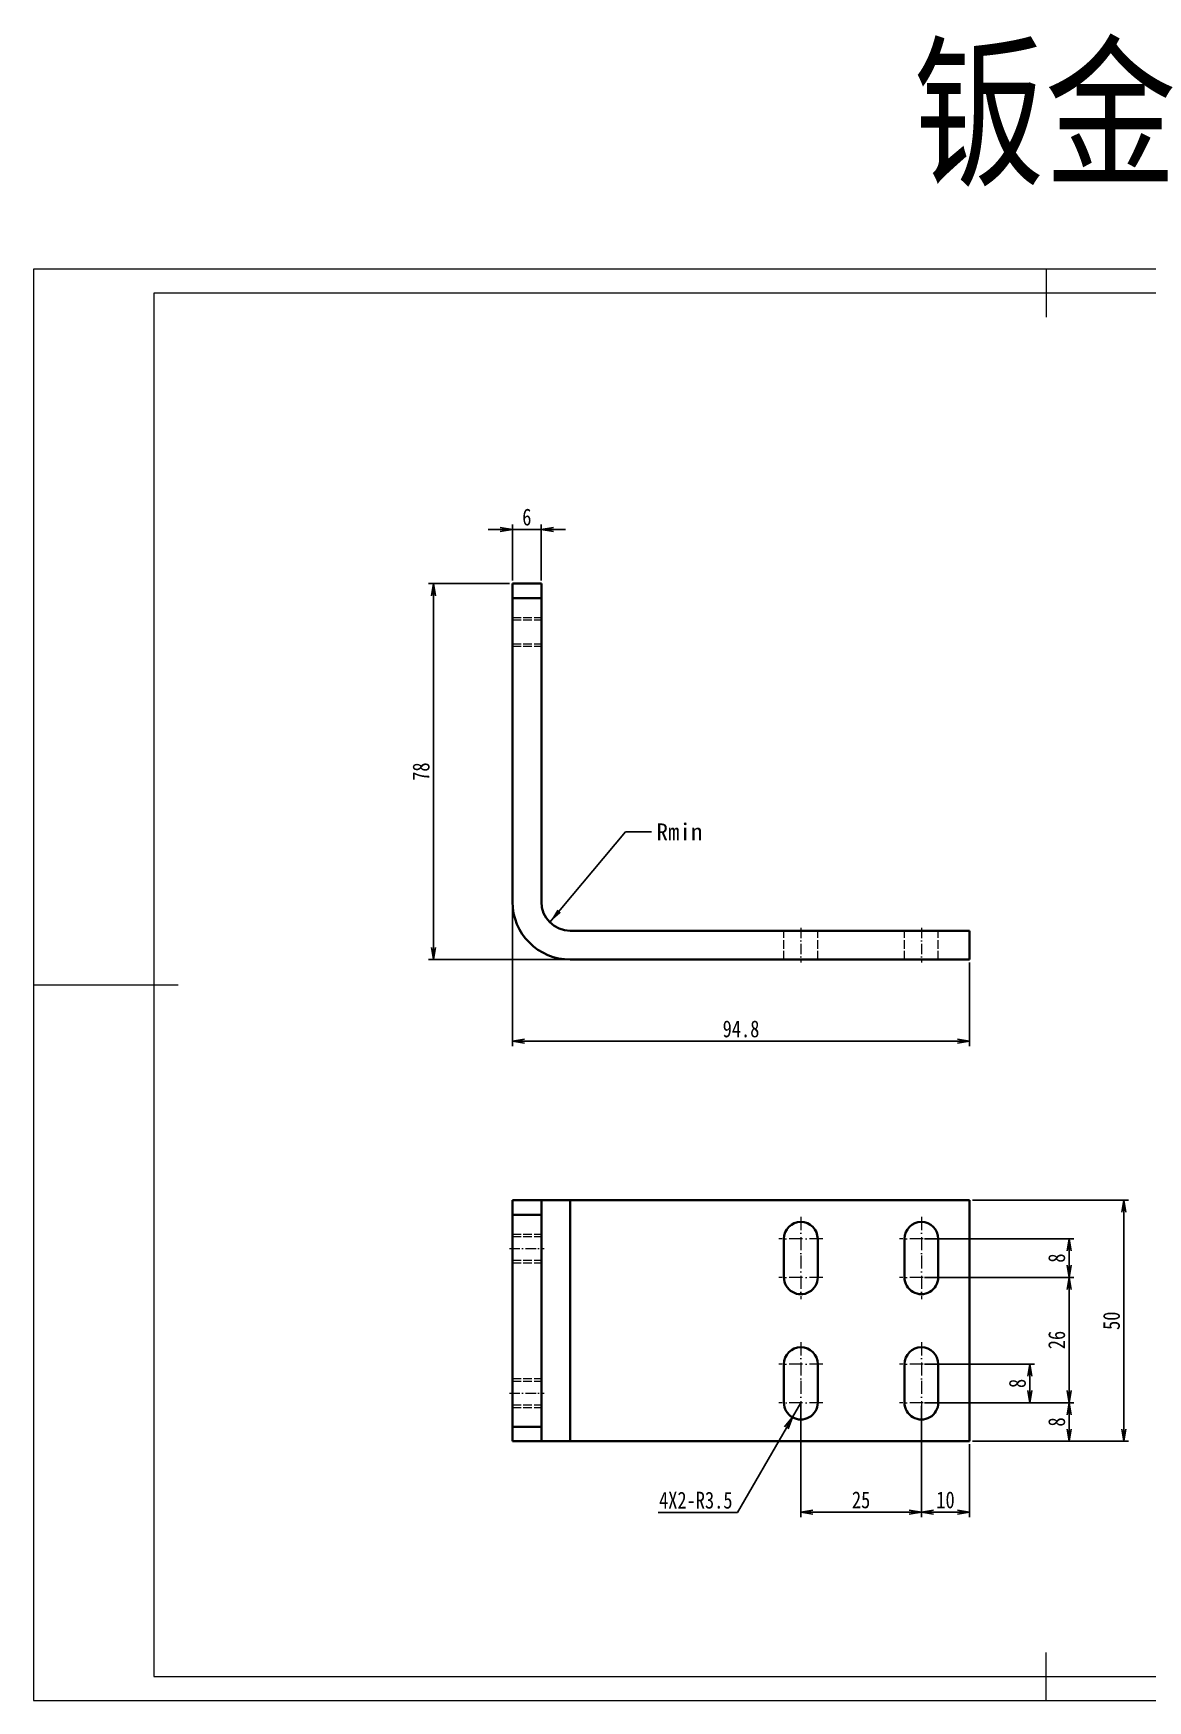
# Model space of a CAD drawing. Header units: millimetres. Extents: x -15766 to 80009, y -9701 to 15159.
# Drawn here: x -13803.9 to -13572.9, y 6746.4 to 7092.3 of the extents above; entities that cross this region are included whole.
import ezdxf

# ---------------------------------------------------------------- set-up
doc = ezdxf.new("R2010")
doc.units = ezdxf.units.MM
for name, pattern in [('AM_ISO08W050x2', [9, 6, -0.75, 1.5, -0.75]), ('DASHDOT', [18.5, 12, -3, 0.5, -3]), ('DASHED', [15, 12, -3]), ('HIDDEN-HOKUTO_1', [2, 1, -1])]:
    doc.linetypes.add(name, pattern=pattern)
doc.layers.get('DEFPOINTS').update_dxf_attribs({"lineweight": 18})
for name, color, linetype, lineweight in [('AM_HID', 1, 'HIDDEN-HOKUTO_1', 18), ('AM_VIS', 7, 'Continuous', 18), ('CDRAFT0', 7, 'Continuous', 18), ('CENTER', 2, 'AM_ISO08W050x2', 15), ('DIM', 253, 'Continuous', 20), ('title_frame', 7, 'Continuous', 18), ('word_dim', 9, 'Continuous', 18), ('粗实线层_1', 7, 'Continuous', 15)]:
    doc.layers.add(name, color=color, linetype=linetype, lineweight=lineweight)
doc.styles.add('DIM', font='', dxfattribs={"width": 0.8})
doc.styles.get('DIM').set_extended_font_data('NSimSun')
doc.dimstyles.new('1-1', dxfattribs={"dimtxt": 3.5, "dimasz": 3, "dimexe": 1, "dimexo": 0, "dimgap": 1, "dimtad": 1, "dimdsep": 46, "dimtxsty": 'DIM', "dimblk": '_CAXARROW', "dimcen": 0, "dimdle": 6, "dimclrd": 256, "dimclre": 256, "dimclrt": 3, "dimazin": 2, "dimtfac": 0.707107, "dimtmove": 0, "dimatfit": 3, "dimfxl": 0, "dimfrac": 2, "dimtolj": 1, "dimarcsym": 0})
doc.dimstyles.new('1-1$0', dxfattribs={"dimtxt": 3.5, "dimasz": 2.5, "dimexe": 1, "dimexo": 0.625, "dimgap": 0.8, "dimtad": 1, "dimdsep": 46, "dimtxsty": 'DIM', "dimblk": 'OPEN', "dimcen": 0, "dimdle": 5, "dimclrd": 256, "dimclre": 256, "dimclrt": 3, "dimazin": 3, "dimtfac": 0.5, "dimtmove": 0, "dimatfit": 3, "dimldrblk": 'OPEN', "dimfxl": 0, "dimtolj": 1, "dimarcsym": 0})
doc.dimstyles.new('1-1$4', dxfattribs={"dimtxt": 3.5, "dimasz": 2.5, "dimexe": 1, "dimexo": 0.625, "dimgap": 0.8, "dimtad": 1, "dimtih": 1, "dimtoh": 1, "dimzin": 12, "dimdsep": 46, "dimtxsty": 'DIM', "dimblk": 'OPEN', "dimcen": 0, "dimdle": 5, "dimclrd": 256, "dimclre": 256, "dimclrt": 3, "dimazin": 3, "dimtfac": 0.5, "dimtmove": 0, "dimatfit": 3, "dimldrblk": 'OPEN', "dimfxl": 0, "dimtolj": 1, "dimarcsym": 0})

# ---------------------------------------------------------------- blocks, each defined once
blk = doc.blocks.new('*X1242')
at = {"layer": 'CDRAFT0'}
for p, q in [((420, 297), (0, 297)), ((0, 297), (0, 0)), ((420, 0), (420, 297)), ((0, 0), (420, 0))]:
    blk.add_line(p, q, dxfattribs=at)
at = {"layer": '粗实线层_1'}
for p, q in [((210, 297), (210, 287)), ((415, 292), (25, 292)), ((25, 292), (25, 5)), ((415, 5), (415, 292)), ((0, 148.5), (30, 148.5)), ((420, 148.5), (410, 148.5)), ((210, 0), (210, 10)), ((25, 5), (415, 5))]:
    blk.add_line(p, q, dxfattribs=at)
blk = doc.blocks.new('_OPEN')
at = {"color": 0, "linetype": 'ByBlock', "lineweight": -2}
for p, q in [((-1, 0.166667), (0, 0)), ((-1, -0.166667), (0, 0)), ((0, 0), (-1, 0))]:
    blk.add_line(p, q, dxfattribs=at)
blk = doc.blocks.new('*D1361')
at = {"layer": 'DEFPOINTS', "color": 0, "transparency": 16777216}
for p in [(-13704.59, 6989.34), (-13704.59, 6978.09), (-13698.59, 6978.09)]:
    blk.add_point(p, dxfattribs=at)
at = {"layer": 'word_dim', "linetype": 'Continuous', "lineweight": -2, "transparency": 16777216}
for p, q in [((-13707.09, 6989.34), (-13709.59, 6989.34)), ((-13704.59, 6978.72), (-13704.59, 6990.34)), ((-13698.59, 6989.34), (-13704.59, 6989.34)), ((-13698.59, 6978.72), (-13698.59, 6990.34)), ((-13696.09, 6989.34), (-13693.59, 6989.34))]:
    blk.add_line(p, q, dxfattribs=at)
at = {"layer": 'word_dim', "lineweight": -2, "transparency": 16777216, "xscale": 2.5, "yscale": 2.5, "zscale": 2.5}
blk.add_blockref('_OPEN', (-13704.59, 6989.34), dxfattribs=at)
at = {"layer": 'word_dim', "lineweight": -2, "transparency": 16777216, "xscale": 2.5, "yscale": 2.5, "zscale": 2.5, "rotation": 180}
blk.add_blockref('_OPEN', (-13698.59, 6989.34), dxfattribs=at)
at = {"layer": 'word_dim', "color": 3, "transparency": 16777216, "insert": (-13701.59, 6991.89), "char_height": 3.5, "attachment_point": 5, "style": 'DIM'}
blk.add_mtext('\\A1;6', dxfattribs=at)
blk = doc.blocks.new('*D1362')
at = {"layer": 'DEFPOINTS', "color": 0, "transparency": 16777216}
for p in [(-13704.59, 6978.09), (-13720.96, 6900.09), (-13692.58, 6900.09)]:
    blk.add_point(p, dxfattribs=at)
at = {"layer": 'word_dim', "linetype": 'Continuous', "lineweight": -2, "transparency": 16777216}
for p, q in [((-13705.21, 6978.09), (-13721.96, 6978.09)), ((-13720.96, 6975.59), (-13720.96, 6902.59)), ((-13693.2, 6900.09), (-13721.96, 6900.09))]:
    blk.add_line(p, q, dxfattribs=at)
at = {"layer": 'word_dim', "lineweight": -2, "transparency": 16777216, "xscale": 2.5, "yscale": 2.5, "zscale": 2.5}
for p, rotation in [((-13720.96, 6978.09), 90), ((-13720.96, 6900.09), 270)]:
    blk.add_blockref('_OPEN', p, dxfattribs=dict(at, rotation=rotation))
at = {"layer": 'word_dim', "color": 3, "transparency": 16777216, "insert": (-13723.51, 6939.09), "char_height": 3.5, "attachment_point": 5, "rotation": 90, "style": 'DIM'}
blk.add_mtext('\\A1;78', dxfattribs=at)
blk = doc.blocks.new('*D1363')
at = {"layer": 'DEFPOINTS', "color": 0, "transparency": 16777216}
for p in [(-13704.57, 6911.72), (-13609.78, 6900.09), (-13609.78, 6883.15)]:
    blk.add_point(p, dxfattribs=at)
at = {"layer": 'word_dim', "linetype": 'Continuous', "lineweight": -2, "transparency": 16777216}
for p, q in [((-13704.57, 6911.1), (-13704.57, 6882.15)), ((-13609.78, 6899.47), (-13609.78, 6882.15)), ((-13702.07, 6883.15), (-13612.28, 6883.15))]:
    blk.add_line(p, q, dxfattribs=at)
at = {"layer": 'word_dim', "lineweight": -2, "transparency": 16777216, "xscale": 2.5, "yscale": 2.5, "zscale": 2.5, "rotation": 180}
blk.add_blockref('_OPEN', (-13704.57, 6883.15), dxfattribs=at)
at = {"layer": 'word_dim', "lineweight": -2, "transparency": 16777216, "xscale": 2.5, "yscale": 2.5, "zscale": 2.5}
blk.add_blockref('_OPEN', (-13609.78, 6883.15), dxfattribs=at)
at = {"layer": 'word_dim', "color": 3, "transparency": 16777216, "insert": (-13657.18, 6885.7), "char_height": 3.5, "attachment_point": 5, "style": 'DIM'}
blk.add_mtext('\\A1;94.8', dxfattribs=at)
blk = doc.blocks.new('_CAXARROW')
blk.add_hatch(color=0).paths.add_polyline_path([(0, 0), (-1, 0.125), (-1, -0.125)], flags=0)
blk = doc.blocks.new('*D1364')
at = {"layer": 'DEFPOINTS', "color": 0, "transparency": 16777216}
for p in [(-13619.78, 6808.17), (-13609.78, 6800.17), (-13589.16, 6800.17)]:
    blk.add_point(p, dxfattribs=at)
at = {"layer": 'word_dim', "linetype": 'Continuous', "lineweight": -2, "transparency": 16777216}
for p, q in [((-13619.16, 6808.17), (-13588.16, 6808.17)), ((-13589.16, 6805.67), (-13589.16, 6802.67)), ((-13609.15, 6800.17), (-13588.16, 6800.17))]:
    blk.add_line(p, q, dxfattribs=at)
at = {"layer": 'word_dim', "lineweight": -2, "transparency": 16777216, "xscale": 2.5, "yscale": 2.5, "zscale": 2.5}
for p, rotation in [((-13589.16, 6808.17), 90), ((-13589.16, 6800.17), 270)]:
    blk.add_blockref('_OPEN', p, dxfattribs=dict(at, rotation=rotation))
at = {"layer": 'word_dim', "color": 3, "transparency": 16777216, "insert": (-13591.71, 6804.17), "char_height": 3.5, "attachment_point": 5, "rotation": 90, "style": 'DIM'}
blk.add_mtext('\\A1;8', dxfattribs=at)
blk = doc.blocks.new('*D1365')
at = {"layer": 'DEFPOINTS', "color": 0, "transparency": 16777216}
for p in [(-13619.78, 6816.17), (-13597.31, 6816.17), (-13619.16, 6808.17)]:
    blk.add_point(p, dxfattribs=at)
at = {"layer": 'word_dim', "linetype": 'Continuous', "lineweight": -2, "transparency": 16777216}
for p, q in [((-13619.16, 6816.17), (-13596.31, 6816.17)), ((-13597.31, 6810.67), (-13597.31, 6813.67)), ((-13618.53, 6808.17), (-13596.31, 6808.17))]:
    blk.add_line(p, q, dxfattribs=at)
at = {"layer": 'word_dim', "lineweight": -2, "transparency": 16777216, "xscale": 2.5, "yscale": 2.5, "zscale": 2.5}
for p, rotation in [((-13597.31, 6816.17), 90), ((-13597.31, 6808.17), 270)]:
    blk.add_blockref('_OPEN', p, dxfattribs=dict(at, rotation=rotation))
at = {"layer": 'word_dim', "color": 3, "transparency": 16777216, "insert": (-13599.86, 6812.17), "char_height": 3.5, "attachment_point": 5, "rotation": 90, "style": 'DIM'}
blk.add_mtext('\\A1;8', dxfattribs=at)
blk = doc.blocks.new('*D1366')
at = {"layer": 'DEFPOINTS', "color": 0, "transparency": 16777216}
for p in [(-13619.78, 6834.17), (-13589.16, 6834.17), (-13619.78, 6808.17)]:
    blk.add_point(p, dxfattribs=at)
at = {"layer": 'word_dim', "linetype": 'Continuous', "lineweight": -2, "transparency": 16777216}
for p, q in [((-13619.16, 6834.17), (-13588.16, 6834.17)), ((-13589.16, 6810.67), (-13589.16, 6831.67)), ((-13619.16, 6808.17), (-13588.16, 6808.17))]:
    blk.add_line(p, q, dxfattribs=at)
at = {"layer": 'word_dim', "lineweight": -2, "transparency": 16777216, "xscale": 2.5, "yscale": 2.5, "zscale": 2.5}
for p, rotation in [((-13589.16, 6834.17), 90), ((-13589.16, 6808.17), 270)]:
    blk.add_blockref('_OPEN', p, dxfattribs=dict(at, rotation=rotation))
at = {"layer": 'word_dim', "color": 3, "transparency": 16777216, "insert": (-13591.71, 6821.17), "char_height": 3.5, "attachment_point": 5, "rotation": 90, "style": 'DIM'}
blk.add_mtext('\\A1;26', dxfattribs=at)
blk = doc.blocks.new('*D1367')
at = {"layer": 'DEFPOINTS', "color": 0, "transparency": 16777216}
for p in [(-13619.78, 6842.17), (-13589.16, 6842.17), (-13619.78, 6834.17)]:
    blk.add_point(p, dxfattribs=at)
at = {"layer": 'word_dim', "linetype": 'Continuous', "lineweight": -2, "transparency": 16777216}
for p, q in [((-13619.16, 6842.17), (-13588.16, 6842.17)), ((-13589.16, 6836.67), (-13589.16, 6839.67)), ((-13619.16, 6834.17), (-13588.16, 6834.17))]:
    blk.add_line(p, q, dxfattribs=at)
at = {"layer": 'word_dim', "lineweight": -2, "transparency": 16777216, "xscale": 2.5, "yscale": 2.5, "zscale": 2.5}
for p, rotation in [((-13589.16, 6842.17), 90), ((-13589.16, 6834.17), 270)]:
    blk.add_blockref('_OPEN', p, dxfattribs=dict(at, rotation=rotation))
at = {"layer": 'word_dim', "color": 3, "transparency": 16777216, "insert": (-13591.71, 6838.17), "char_height": 3.5, "attachment_point": 5, "rotation": 90, "style": 'DIM'}
blk.add_mtext('\\A1;8', dxfattribs=at)
blk = doc.blocks.new('*D1368')
at = {"layer": 'DEFPOINTS', "color": 0, "transparency": 16777216}
for p in [(-13609.79, 6850.17), (-13577.8, 6850.17), (-13609.78, 6800.17)]:
    blk.add_point(p, dxfattribs=at)
at = {"layer": 'word_dim', "linetype": 'Continuous', "lineweight": -2, "transparency": 16777216}
for p, q in [((-13609.16, 6850.17), (-13576.8, 6850.17)), ((-13577.8, 6802.67), (-13577.8, 6847.67)), ((-13609.15, 6800.17), (-13576.8, 6800.17))]:
    blk.add_line(p, q, dxfattribs=at)
at = {"layer": 'word_dim', "lineweight": -2, "transparency": 16777216, "xscale": 2.5, "yscale": 2.5, "zscale": 2.5}
for p, rotation in [((-13577.8, 6850.17), 90), ((-13577.8, 6800.17), 270)]:
    blk.add_blockref('_OPEN', p, dxfattribs=dict(at, rotation=rotation))
at = {"layer": 'word_dim', "color": 3, "transparency": 16777216, "insert": (-13580.35, 6825.17), "char_height": 3.5, "attachment_point": 5, "rotation": 90, "style": 'DIM'}
blk.add_mtext('\\A1;50', dxfattribs=at)
blk = doc.blocks.new('*D1369')
at = {"layer": 'DEFPOINTS', "color": 0, "transparency": 16777216}
for p in [(-13619.78, 6808.17), (-13609.78, 6800.17), (-13609.78, 6785.44)]:
    blk.add_point(p, dxfattribs=at)
at = {"layer": 'word_dim', "linetype": 'Continuous', "lineweight": -2, "transparency": 16777216}
for p, q in [((-13619.78, 6807.55), (-13619.78, 6784.44)), ((-13609.78, 6799.55), (-13609.78, 6784.44)), ((-13617.28, 6785.44), (-13612.28, 6785.44))]:
    blk.add_line(p, q, dxfattribs=at)
at = {"layer": 'word_dim', "lineweight": -2, "transparency": 16777216, "xscale": 2.5, "yscale": 2.5, "zscale": 2.5, "rotation": 180}
blk.add_blockref('_OPEN', (-13619.78, 6785.44), dxfattribs=at)
at = {"layer": 'word_dim', "lineweight": -2, "transparency": 16777216, "xscale": 2.5, "yscale": 2.5, "zscale": 2.5}
blk.add_blockref('_OPEN', (-13609.78, 6785.44), dxfattribs=at)
at = {"layer": 'word_dim', "color": 3, "transparency": 16777216, "insert": (-13614.78, 6787.99), "char_height": 3.5, "attachment_point": 5, "style": 'DIM'}
blk.add_mtext('\\A1;10', dxfattribs=at)
blk = doc.blocks.new('*D1370')
at = {"layer": 'DEFPOINTS', "color": 0, "transparency": 16777216}
for p in [(-13644.78, 6808.17), (-13619.78, 6808.17), (-13644.78, 6785.44)]:
    blk.add_point(p, dxfattribs=at)
at = {"layer": 'word_dim', "linetype": 'Continuous', "lineweight": -2, "transparency": 16777216}
for p, q in [((-13644.78, 6807.54), (-13644.78, 6784.44)), ((-13619.78, 6807.55), (-13619.78, 6784.44)), ((-13622.28, 6785.44), (-13642.28, 6785.44))]:
    blk.add_line(p, q, dxfattribs=at)
at = {"layer": 'word_dim', "lineweight": -2, "transparency": 16777216, "xscale": 2.5, "yscale": 2.5, "zscale": 2.5, "rotation": 180}
blk.add_blockref('_OPEN', (-13644.78, 6785.44), dxfattribs=at)
at = {"layer": 'word_dim', "lineweight": -2, "transparency": 16777216, "xscale": 2.5, "yscale": 2.5, "zscale": 2.5}
blk.add_blockref('_OPEN', (-13619.78, 6785.44), dxfattribs=at)
at = {"layer": 'word_dim', "color": 3, "transparency": 16777216, "insert": (-13632.28, 6787.99), "char_height": 3.5, "attachment_point": 5, "style": 'DIM'}
blk.add_mtext('\\A1;25', dxfattribs=at)
blk = doc.blocks.new('*D1371')
at = {"layer": 'DEFPOINTS', "color": 0, "transparency": 16777216}
for p in [(-13644.78, 6808.17), (-13646.53, 6805.14)]:
    blk.add_point(p, dxfattribs=at)
at = {"layer": 'word_dim', "linetype": 'Continuous', "lineweight": -2, "transparency": 16777216}
for p, q in [((-13644.78, 6808.17), (-13646.53, 6805.14)), ((-13657.94, 6785.37), (-13647.78, 6802.97)), ((-13674.33, 6785.37), (-13657.94, 6785.37))]:
    blk.add_line(p, q, dxfattribs=at)
at = {"layer": 'word_dim', "lineweight": -2, "transparency": 16777216, "xscale": 2.5, "yscale": 2.5, "zscale": 2.5, "rotation": 60.00414172668843}
blk.add_blockref('_OPEN', (-13646.53, 6805.14), dxfattribs=at)
at = {"layer": 'word_dim', "color": 3, "transparency": 16777216, "insert": (-13666.56, 6787.92), "char_height": 3.5, "attachment_point": 5, "style": 'DIM'}
blk.add_mtext('\\A1;4X2-R3.5', dxfattribs=at)

msp = doc.modelspace()

# ---------------------------------------------------------------- linework, layer by layer
at = {"layer": 'AM_HID', "color": 1, "linetype": 'DASHED', "lineweight": 13, "ltscale": 0.075}
msp.add_line((-13698.58536, 6978.09303), (-13698.5856, 6975.09303), dxfattribs=at)
at = {"layer": 'AM_HID', "color": 1, "linetype": 'DASHED', "lineweight": 13, "ltscale": 0.15}
for p, q in [((-13704.5856, 6975.09303), (-13698.5856, 6975.09303)), ((-13704.58462, 6971.09303), (-13698.58462, 6971.09303)), ((-13704.58462, 6970.55153), (-13698.58462, 6970.55153)), ((-13704.58096, 6971.09315), (-13698.58096, 6971.09315)), ((-13704.58096, 6970.55165), (-13698.58096, 6970.55165)), ((-13704.58462, 6965.63453), (-13698.58462, 6965.63453)), ((-13704.58462, 6965.09303), (-13698.58462, 6965.09303)), ((-13704.58096, 6965.63466), (-13698.58096, 6965.63466)), ((-13704.58096, 6965.09315), (-13698.58096, 6965.09315)), ((-13648.28482, 6900.09303), (-13648.28482, 6906.09303)), ((-13648.28384, 6900.09303), (-13648.28384, 6906.09303)), ((-13648.28164, 6900.09315), (-13648.28164, 6906.09315)), ((-13648.28067, 6900.09315), (-13648.28067, 6906.09315)), ((-13641.28482, 6900.09303), (-13641.28482, 6906.09303)), ((-13641.28384, 6900.09303), (-13641.28384, 6906.09303)), ((-13641.28164, 6900.09315), (-13641.28164, 6906.09315)), ((-13641.28067, 6900.09315), (-13641.28067, 6906.09315)), ((-13623.28482, 6900.09303), (-13623.28482, 6906.09303)), ((-13623.28384, 6900.09303), (-13623.28384, 6906.09303)), ((-13623.28164, 6900.09315), (-13623.28164, 6906.09315)), ((-13623.28067, 6900.09315), (-13623.28067, 6906.09315)), ((-13616.28482, 6900.09303), (-13616.28482, 6906.09303)), ((-13616.28384, 6900.09303), (-13616.28384, 6906.09303)), ((-13616.28164, 6900.09315), (-13616.28164, 6906.09315)), ((-13616.28067, 6900.09315), (-13616.28067, 6906.09315)), ((-13609.7858, 6906.09303), (-13609.7858, 6900.09303)), ((-13704.58487, 6843.16249), (-13698.58487, 6843.16322)), ((-13704.58487, 6842.62098), (-13698.58487, 6842.62172)), ((-13704.58414, 6837.70399), (-13698.58414, 6837.70472)), ((-13704.58414, 6837.16249), (-13698.58414, 6837.16322)), ((-13704.58121, 6813.16249), (-13698.58121, 6813.16322)), ((-13704.58121, 6812.62098), (-13698.58121, 6812.62172)), ((-13704.58072, 6807.70399), (-13698.58072, 6807.70472)), ((-13704.58047, 6807.16249), (-13698.58047, 6807.16322))]:
    msp.add_line(p, q, dxfattribs=at)
at = {"layer": 'AM_HID', "color": 1, "linetype": 'DASHED', "lineweight": 13}
for p, q in [((-13698.5856, 6912.09303), (-13698.5856, 6975.09303)), ((-13692.5856, 6850.16371), (-13692.57974, 6800.16371))]:
    msp.add_line(p, q, dxfattribs=at)
at = {"layer": 'AM_HID', "color": 1, "linetype": 'DASHED', "lineweight": 13, "ltscale": 0.000146611}
msp.add_line((-13698.5856, 6912.09303), (-13698.57974, 6912.09327), dxfattribs=at)
at = {"layer": 'AM_HID', "color": 1, "linetype": 'DASHED', "lineweight": 13}
for centre, start_param, end_param in [((-13698.58462, 6968.09303), 3.141563567, 4.21238898), ((-13698.58462, 6968.09303), 6.282149795, 9.424748874), ((-13698.58096, 6968.09315), 3.141563567, 4.21238898), ((-13698.58096, 6968.09315), 6.283156221, 9.424748874), ((-13698.58462, 6968.09303), 4.21238898, 6.282149795), ((-13698.58096, 6968.09315), 4.21238898, 6.283156221)]:
    msp.add_ellipse(centre, major_axis=(0, -2.4585), ratio=0.000119842, start_param=start_param, end_param=end_param, dxfattribs=at)
at = {"layer": 'AM_VIS', "color": 7, "lineweight": 35, "ltscale": 0.075}
for p, q in [((-13704.58536, 6978.09303), (-13704.5856, 6975.09303)), ((-13704.58536, 6847.16249), (-13704.5856, 6850.16249)), ((-13698.58536, 6847.16322), (-13698.5856, 6850.16322)), ((-13704.57974, 6800.16249), (-13704.57998, 6803.16249)), ((-13698.57974, 6800.16322), (-13698.57998, 6803.16322))]:
    msp.add_line(p, q, dxfattribs=at)
at = {"layer": 'AM_VIS', "color": 7, "lineweight": 35, "ltscale": 0.000134312}
msp.add_line((-13704.58536, 6978.09303), (-13704.57998, 6978.09315), dxfattribs=at)
at = {"layer": 'AM_VIS', "color": 7, "lineweight": 35, "ltscale": 0.15}
for p, q in [((-13704.57998, 6978.09315), (-13698.57998, 6978.09315)), ((-13704.57974, 6975.09327), (-13698.57974, 6975.09327)), ((-13609.77969, 6906.09327), (-13609.77969, 6900.09327)), ((-13704.5856, 6850.16249), (-13698.5856, 6850.16322)), ((-13692.5856, 6850.16371), (-13698.5856, 6850.16298)), ((-13704.58536, 6847.16249), (-13698.58536, 6847.16322)), ((-13704.57998, 6803.16249), (-13698.57998, 6803.16322)), ((-13704.57974, 6800.16249), (-13698.57974, 6800.16322)), ((-13692.57974, 6800.16371), (-13698.57974, 6800.16298))]:
    msp.add_line(p, q, dxfattribs=at)
at = {"layer": 'AM_VIS', "color": 7, "lineweight": 35, "ltscale": 0.074997}
for p, q in [((-13704.57974, 6975.09327), (-13704.57998, 6978.09315)), ((-13698.57974, 6975.09327), (-13698.57998, 6978.09315))]:
    msp.add_line(p, q, dxfattribs=at)
at = {"layer": 'AM_VIS', "color": 7, "lineweight": 35}
for p, q in [((-13704.5856, 6912.09303), (-13704.5856, 6975.09303)), ((-13704.57974, 6912.09327), (-13704.57974, 6975.09327)), ((-13698.57974, 6912.09327), (-13698.57974, 6975.09327)), ((-13609.77969, 6906.09327), (-13692.57974, 6906.09327)), ((-13609.77969, 6900.09327), (-13692.57974, 6900.09327)), ((-13609.7858, 6850.1736), (-13692.5856, 6850.16371)), ((-13692.5856, 6850.16371), (-13692.57974, 6800.16371)), ((-13609.7858, 6850.1736), (-13609.77969, 6800.1736)), ((-13704.58536, 6847.16249), (-13704.57998, 6803.16249)), ((-13698.58536, 6847.16322), (-13698.57998, 6803.16322)), ((-13609.77969, 6800.1736), (-13692.57974, 6800.16371))]:
    msp.add_line(p, q, dxfattribs=at)
at = {"layer": 'AM_VIS', "color": 7, "lineweight": 35, "ltscale": 0.000146611}
msp.add_line((-13704.5856, 6912.09303), (-13704.57974, 6912.09327), dxfattribs=at)
at = {"layer": 'AM_VIS', "color": 7, "lineweight": 35, "ltscale": 0.2}
for p, q in [((-13648.28482, 6842.16896), (-13648.28384, 6834.16896)), ((-13641.28384, 6834.16981), (-13641.28482, 6842.16981)), ((-13623.28482, 6842.17201), (-13623.28384, 6834.17201)), ((-13616.28384, 6834.17286), (-13616.28482, 6842.17286)), ((-13648.28164, 6816.16896), (-13648.28067, 6808.16896)), ((-13641.28067, 6808.16981), (-13641.28164, 6816.16981)), ((-13623.28164, 6816.17201), (-13623.28067, 6808.17201)), ((-13616.28067, 6808.17286), (-13616.28164, 6816.17286))]:
    msp.add_line(p, q, dxfattribs=at)
at = {"layer": 'AM_VIS', "color": 7, "lineweight": 35}
for centre, start, end in [((-13644.78482, 6842.16945), 0.0068664, 180.0068662), ((-13619.78482, 6842.17238), 0.0068664, 180.0068662), ((-13644.78384, 6834.16945), 180.0068662, 0.0068664), ((-13619.78384, 6834.17238), 180.0068662, 0.0068664), ((-13644.78164, 6816.16945), 0.0068664, 180.0068662), ((-13619.78164, 6816.17238), 0.0068664, 180.0068662), ((-13644.78067, 6808.16945), 180.0068662, 0.0068664), ((-13619.78067, 6808.17238), 180.0068662, 0.0068664)]:
    msp.add_arc(centre, 3.5, start, end, dxfattribs=at)
for centre, major_axis, ratio, start_param, end_param in [((-13704.58462, 6968.09303), (0, -2.4585), 0.000119842, 3.141563567, 4.21238898), ((-13704.58462, 6968.09303), (0, -2.4585), 0.000119842, 6.283156221, 9.424748874), ((-13704.58096, 6968.09315), (0, -2.4585), 0.000119842, 3.141563567, 4.21238898), ((-13704.58096, 6968.09315), (0, -2.4585), 0.000119842, 6.283156221, 9.424748874), ((-13704.58462, 6968.09303), (0, -2.4585), 0.000119842, 4.21238898, 6.283156221), ((-13704.58096, 6968.09315), (0, -2.4585), 0.000119842, 4.21238898, 6.283156221), ((-13692.57974, 6912.09327), (-0.3728, 11.9942), 0.999999993, 1.539716955, 3.110513281), ((-13692.57974, 6912.09327), (-0.18652, 5.9971), 0.999999993, 1.539716955, 3.110513281)]:
    msp.add_ellipse(centre, major_axis=major_axis, ratio=ratio, start_param=start_param, end_param=end_param, dxfattribs=at)
at = {"layer": 'CENTER', "color": 2, "linetype": 'DASHDOT', "lineweight": 13, "ltscale": 0.180014}
for p, q in [((-13644.78482, 6906.69313), (-13644.78482, 6899.49257)), ((-13619.78482, 6906.69313), (-13619.78482, 6899.49257))]:
    msp.add_line(p, q, dxfattribs=at)
at = {"layer": 'CENTER', "color": 2, "linetype": 'DASHDOT', "lineweight": 13, "ltscale": 0.180017}
for p, q in [((-13644.78164, 6906.69325), (-13644.78164, 6899.49257)), ((-13619.78164, 6906.69325), (-13619.78164, 6899.49257))]:
    msp.add_line(p, q, dxfattribs=at)
at = {"layer": 'CENTER', "color": 2, "linetype": 'DASHDOT', "lineweight": 13, "ltscale": 0.227499}
for p, q in [((-13644.78482, 6846.71937), (-13644.78482, 6837.6194)), ((-13619.78482, 6846.72242), (-13619.78482, 6837.62245)), ((-13644.78384, 6838.71937), (-13644.78384, 6829.6194)), ((-13619.78384, 6838.72242), (-13619.78384, 6829.62245)), ((-13644.78164, 6820.71937), (-13644.78164, 6811.6194)), ((-13619.78164, 6820.72242), (-13619.78164, 6811.62245)), ((-13644.78067, 6812.71937), (-13644.78067, 6803.6194)), ((-13619.78067, 6812.72242), (-13619.78067, 6803.62245))]:
    msp.add_line(p, q, dxfattribs=at)
at = {"layer": 'CENTER', "color": 2, "linetype": 'DASHDOT', "lineweight": 13, "ltscale": 0.227496}
for p, q in [((-13640.23477, 6842.16945), (-13649.33462, 6842.16945)), ((-13615.23477, 6842.17238), (-13624.33462, 6842.17238)), ((-13640.23379, 6834.16945), (-13649.33365, 6834.16945)), ((-13615.23379, 6834.17238), (-13624.33365, 6834.17238))]:
    msp.add_line(p, q, dxfattribs=at)
at = {"layer": 'CENTER', "color": 2, "linetype": 'DASHDOT', "lineweight": 13, "ltscale": 0.179999}
for p, q in [((-13705.18448, 6840.16237), (-13697.98453, 6840.16322)), ((-13705.18081, 6810.16237), (-13697.98086, 6810.16322))]:
    msp.add_line(p, q, dxfattribs=at)
at = {"layer": 'CENTER', "color": 2, "linetype": 'DASHDOT', "lineweight": 13, "ltscale": 0.227502}
for p, q in [((-13640.2316, 6816.16945), (-13649.33169, 6816.16945)), ((-13615.2316, 6816.17238), (-13624.33169, 6816.17238)), ((-13640.23062, 6808.16945), (-13649.33072, 6808.16945)), ((-13615.23062, 6808.17238), (-13624.33072, 6808.17238))]:
    msp.add_line(p, q, dxfattribs=at)

# ---------------------------------------------------------------- block references
at = {"layer": 'title_frame'}
msp.add_blockref('*X1242', (-13803.92052, 6746.35302), dxfattribs=at)

# ---------------------------------------------------------------- texts
at = {"layer": 'DIM', "insert": (-13621.46045, 7088.30782), "char_height": 25, "width": 104.980501, "attachment_point": 1, "style": 'DIM'}
msp.add_mtext('{\\C3;钣金}', dxfattribs=at)
at = {"layer": 'word_dim', "color": 3, "insert": (-13674.71281, 6928.34954), "char_height": 3.5, "width": 6, "attachment_point": 1}
msp.add_mtext('\\A1;Rmin', dxfattribs=at)

# ---------------------------------------------------------------- dimensions: what is measured, and where the dimension line sits
at = {"layer": 'word_dim', "color": 3, "true_color": 0x00ff00}
for base, p1, p2, picture, middle in [((-13704.58536, 6989.34332), (-13698.58536, 6978.09303), (-13704.58536, 6978.09303), '*D1361', (-13701.58536, 6991.89332)), ((-13644.78067, 6785.44208), (-13619.78067, 6808.17244), (-13644.78067, 6808.16938), '*D1370', (-13632.28067, 6787.99208)), ((-13609.77969, 6785.44208), (-13619.78067, 6808.17244), (-13609.77969, 6800.1736), '*D1369', (-13614.78018, 6787.99208))]:
    dim = msp.add_linear_dim(base=base, p1=p1, p2=p2, dimstyle='1-1$0', dxfattribs=at)
    dim.commit()
    dim.dimension.update_dxf_attribs({"geometry": picture, "text_midpoint": middle})
for base, p1, p2, picture, middle in [((-13720.95666, 6900.09328), (-13704.58536, 6978.09303), (-13692.57983, 6900.09328), '*D1362', (-13723.50666, 6939.09316)), ((-13577.80423, 6850.1736), (-13609.77969, 6800.1736), (-13609.7858, 6850.1736), '*D1368', (-13580.35423, 6825.1736)), ((-13589.16073, 6842.17238), (-13619.78384, 6834.17244), (-13619.78384, 6842.17238), '*D1367', (-13591.71073, 6838.17241)), ((-13589.16073, 6834.17238), (-13619.78067, 6808.17238), (-13619.78067, 6834.17238), '*D1366', (-13591.71073, 6821.17238)), ((-13597.31407, 6816.17238), (-13619.15567, 6808.17244), (-13619.78164, 6816.17238), '*D1365', (-13599.86407, 6812.17241)), ((-13589.16073, 6800.1736), (-13619.78067, 6808.17244), (-13609.77969, 6800.1736), '*D1364', (-13591.71073, 6804.17302))]:
    dim = msp.add_linear_dim(base=base, p1=p1, p2=p2, angle=90, dimstyle='1-1$0', dxfattribs=at)
    dim.commit()
    dim.dimension.update_dxf_attribs({"geometry": picture, "text_midpoint": middle})
dim = msp.add_linear_dim(base=(-13609.77969, 6883.15148), p1=(-13704.57394, 6911.72047), p2=(-13609.77969, 6900.09327), dimstyle='1-1$0', override={"dimdec": 1}, dxfattribs=at)
dim.commit()
dim.dimension.update_dxf_attribs({"geometry": '*D1363', "text_midpoint": (-13657.17682, 6885.70148)})
dim = msp.add_radius_dim(center=(-13644.78067, 6808.16945), mpoint=(-13646.53045, 6805.13823), dimstyle='1-1$4', override={"dimpost": '4X2-R<>'}, dxfattribs=at)
dim.commit()
dim.dimension.update_dxf_attribs({"geometry": '*D1371', "text_midpoint": (-13666.55522, 6785.36987), "dimtype": 164})

# ---------------------------------------------------------------- leaders
at = {"layer": 'word_dim', "color": 3, "true_color": 0x00ff00, "annotation_type": 0, "has_hookline": 1, "hookline_direction": 0, "text_width": 10.5}
msp.add_leader([(-13696.82233, 6907.85058), (-13681.12711, 6926.59954), (-13675.71281, 6926.59954)], dimstyle='1-1', override={"dimgap": 1, "dimtad": 0}, dxfattribs=at)

doc.saveas('drawing.dxf')
